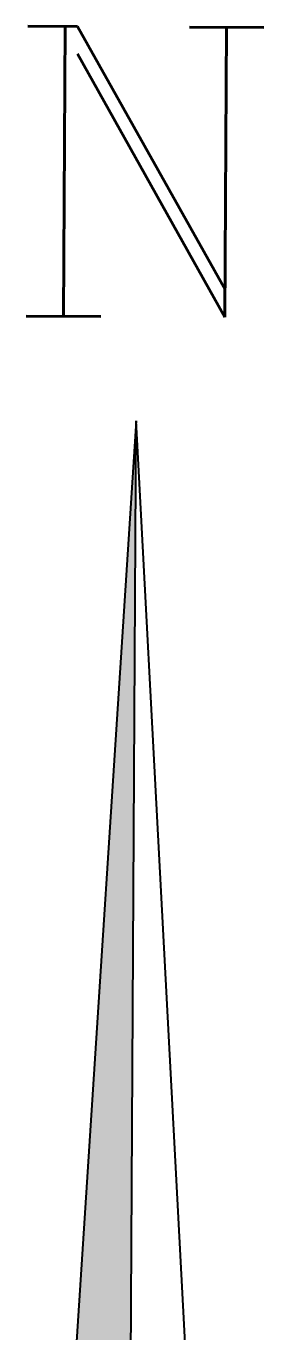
# Model space of a CAD drawing. Header units: inches. Extents: x 0 to 113, y 0 to 145.
# Drawn here: x 25 to 25.747, y 31.431 to 35.533 of the extents above; entities that cross this region are included whole.
import ezdxf

# ---------------------------------------------------------------- set-up
doc = ezdxf.new("R2010")
doc.units = ezdxf.units.IN
doc.header["$MEASUREMENT"] = 0
doc.layers.add('PTS', color=7, linetype='Continuous')
doc.styles.add('ROMANC', font='romanc.shx', dxfattribs={"height": 0.1})

# ---------------------------------------------------------------- blocks, each defined once
blk = doc.blocks.new('DHGDGDGDGHJ')
at = {"color": 1, "ltscale": 0.18}
for p, q in [((389888.7269, 4145336.3128, 4.202), (389888.549, 4145333.5587, 4.202)), ((389888.7102, 4145333.3957, 4.202), (389888.7269, 4145336.3128, 4.202)), ((389888.8732, 4145333.5568, 4.202), (389888.7269, 4145336.3128, 4.202))]:
    blk.add_line(p, q, dxfattribs=at)
blk.add_solid([(389888.7102, 4145333.3957), (389888.7269, 4145336.3128), (389888.549, 4145333.5587), (389888.7269, 4145336.3128)], dxfattribs=at)
at = {"color": 1, "style": 'ROMANC'}
blk.add_text('N', height=0.5693, rotation=359.6713, dxfattribs=at).set_placement((389888.4622, 4145336.5189))

msp = doc.modelspace()

# ---------------------------------------------------------------- block references
at = {"layer": 'PTS', "color": 1, "transparency": 33554687, "xscale": 1.6, "yscale": 1.6, "zscale": 1.6}
msp.add_blockref('DHGDGDGDGHJ', (-623796.6176, -6632503.8078, -3.7818), dxfattribs=at)

doc.saveas('drawing.dxf')
